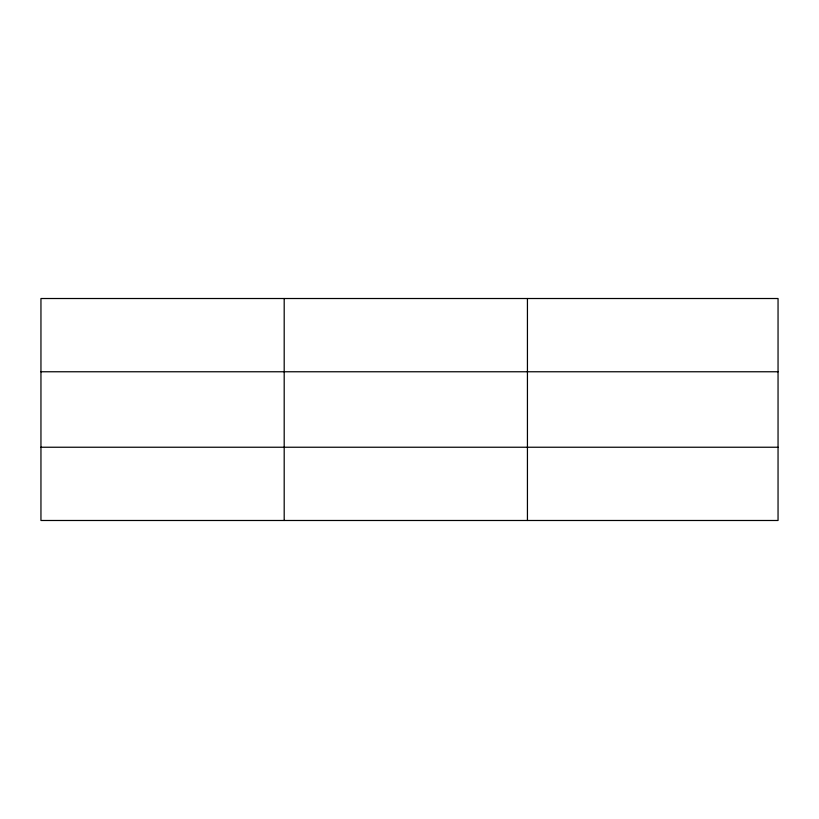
<?xml version="1.0" encoding="UTF-8"?>
<svg xmlns="http://www.w3.org/2000/svg" width="819" height="819" viewBox="0 0 819 819"><rect width="100%" height="100%" fill="white"/><g stroke="black" fill="none" stroke-linecap="round" stroke-linejoin="round"><path stroke-width="1.23" d="M284.193 520.485L284.193 298.515M527.436 520.485L527.436 298.515M778.05 447.235L778.05 520.485L40.95 520.485L40.95 298.515L778.05 298.515L778.05 447.235L40.95 447.235M40.95 371.765L778.05 371.765"/></g></svg>
